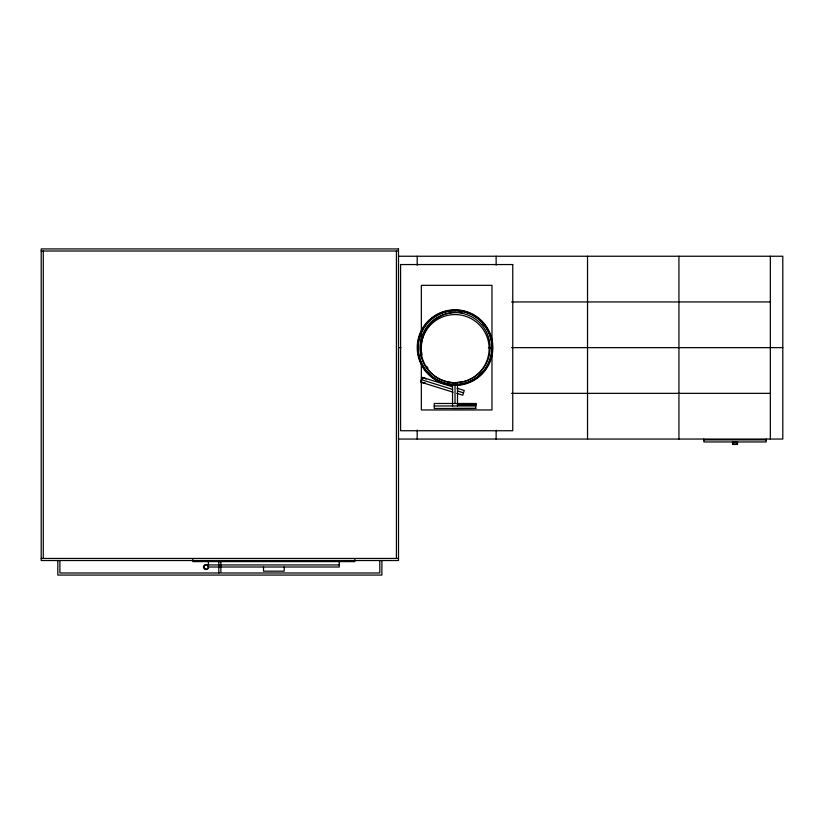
<?xml version="1.0" encoding="UTF-8"?>
<svg xmlns="http://www.w3.org/2000/svg" width="824" height="824" viewBox="0 0 824 824"><rect width="100%" height="100%" fill="white"/><g stroke="black" fill="none" stroke-linecap="round" stroke-linejoin="round"><path stroke-width="1.24" d="M41.2 251.011L398.497 251.011M398.497 256.243L782.8 256.243L782.8 439.048L398.497 439.048M511.58 301.945L770.337 301.945M398.497 347.646L400.989 347.646M488.405 347.646L490.98 347.646M511.58 347.646L782.8 347.646M421.352 377.969L423.845 377.969M452.613 382.707L457.433 382.707M511.58 393.347L770.337 393.347M457.516 403.822L475.798 403.822M457.516 404.213L475.798 404.213M457.516 404.728L475.798 404.728M457.516 405.336L475.798 405.336M434.248 405.974L475.798 405.974M475.798 408.385L452.531 408.467M703.861 439.882L766.186 439.882M41.2 558.445L398.497 558.445M208.421 564.934L339.292 564.934M219.853 572.989L59.895 572.989L59.895 560.526M452.232 386.714L422.207 377.341L420.714 382.099L453.149 392.224M457.042 388.207L464.242 390.463L462.758 395.221L456.753 393.347M421.466 379.72L452.695 389.464M457.495 390.967L463.5 392.842M770.337 256.243L770.337 439.048M766.186 439.048L766.186 441.952L703.861 441.952L703.861 439.048M737.511 441.952L737.511 444.445L732.526 444.445L732.526 441.952M736.78 441.952L736.78 444.445M735.018 441.952L735.018 444.445M733.257 441.952L733.257 444.445M678.935 256.243L678.935 439.048M587.533 256.243L587.533 439.048M496.13 256.243L496.13 265.132M496.13 430.159L496.13 439.048M491.979 345.102L491.979 285.331L421.352 285.331L421.352 357.74M491.979 351.457L491.979 409.961L421.352 409.961L421.352 361.53M457.516 383.933L457.516 405.974M455.023 385.158L455.023 403.482M452.531 383.933L452.531 405.974M417.191 256.243L417.191 265.256M417.191 430.035L417.191 439.048M396.416 251.011L396.416 558.445M381.883 560.526L381.883 575.07L57.814 575.07L57.814 560.526M379.802 560.526L379.802 572.989L220.883 572.989L220.883 560.526M354.876 559.527L354.876 561.607L192.847 561.607L192.847 559.527M339.292 561.607L339.292 567.005L208.421 567.005A2.493 2.493 0 0 1 204.682 569.168A2.493 2.493 0 0 1 204.682 564.852A2.493 2.493 0 0 1 208.421 567.005A2.081 2.081 0 0 1 205.31 568.807A2.081 2.081 0 0 1 205.31 565.212A2.081 2.081 0 0 1 208.421 567.005L208.421 561.607M284.208 567.005L284.208 571.166L263.515 571.166L263.515 567.005M218.813 560.526L218.813 572.989M43.281 251.011L43.281 558.445M427.955 368.215A35.319 35.319 0 0 1 426.667 366.289M422.032 354.547A35.319 35.319 0 0 1 421.651 352.25M421.352 347.646A35.319 35.319 0 0 1 455.517 312.348M460.122 312.502A35.319 35.319 0 0 1 462.418 312.801M482.431 323.502A35.319 35.319 0 0 1 483.956 325.233M491.671 343.031A35.319 35.319 0 0 1 491.897 345.349M425.091 382.624A2.493 2.493 0 0 1 421.682 381.718M421.435 381.11A2.493 2.493 0 0 1 422.073 378.7M423.196 378.062A2.493 2.493 0 0 1 425.998 379.225M463.861 381.553L455.044 382.707A34.072 34.072 0 0 1 424.164 334.245A34.072 34.072 0 0 1 481.144 326.747A34.072 34.072 0 0 1 463.861 381.553M398.497 248.93L41.2 248.93L41.2 560.526L398.497 560.526L398.497 248.93M512.755 264.556L400.577 264.556L400.577 430.736L512.755 430.736L512.755 264.556M475.798 403.482L434.248 403.482L434.248 408.467L475.798 408.467L475.798 403.482M436.143 380.348A37.811 37.811 0 0 0 492.845 347.604A37.811 37.811 0 0 0 436.143 314.861A37.811 37.811 0 0 0 436.143 380.348M428.892 373.746A36.977 36.977 0 0 0 490.754 357.173A36.977 36.977 0 0 0 445.475 311.884A36.977 36.977 0 0 0 428.892 373.746A36.936 36.936 0 0 0 490.723 357.204A36.936 36.936 0 0 0 445.485 311.966A36.936 36.936 0 0 0 428.923 373.766M436.349 379.988A37.389 37.389 0 0 0 492.433 347.604A37.389 37.389 0 0 0 436.349 315.221A37.389 37.389 0 0 0 436.349 379.988M437.513 378.01A35.061 35.061 0 0 0 490.105 347.646A35.061 35.061 0 0 0 437.513 317.281A35.061 35.061 0 0 0 437.513 378.01"/></g></svg>
